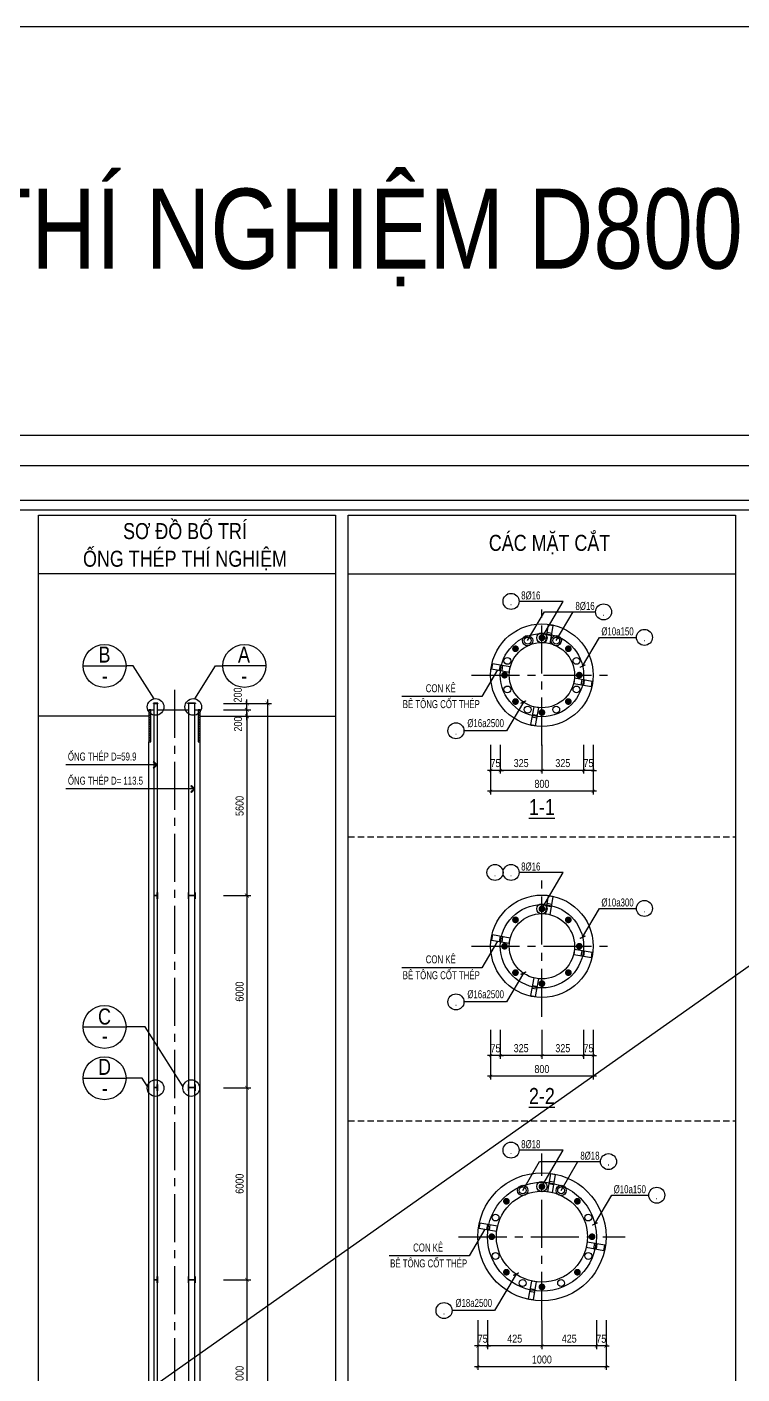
# Model space of a CAD drawing. Extents: x 171424 to 249266, y 74893 to 149166.
# Drawn here: x 181308 to 186886, y 138648 to 149166 of the extents above; entities that cross this region are included whole.
import ezdxf
from ezdxf.enums import TextEntityAlignment as Align

# ---------------------------------------------------------------- set-up
doc = ezdxf.new("R2010")
doc.units = 0
doc.header["$LTSCALE"] = 500
doc.header["$MEASUREMENT"] = 0
doc.header["$PDMODE"] = 3
doc.linetypes.add('CENTER2', pattern=[1.125, 0.75, -0.125, 0.125, -0.125])
doc.linetypes.add('HIDDEN', pattern=[0.375, 0.25, -0.125])
doc.layers.get('0').update_dxf_attribs({"linetype": 'CONTINUOUS'})
doc.layers.get('DEFPOINTS').update_dxf_attribs({"linetype": 'CONTINUOUS'})
for name, color, linetype in [('01.CDC.AXIS', 160, 'CENTER2'), ('02.CDC.DIM', 1, 'CONTINUOUS'), ('03.CDC.BORDER', 3, 'CONTINUOUS'), ('04.CDC.HIDDEN', 8, 'HIDDEN'), ('05.CDC.STEEL', 4, 'CONTINUOUS'), ('06.CDC.TEXT', 2, 'CONTINUOUS'), ('10.CDC.HATCH', 9, 'CONTINUOUS'), ('11.CDC.NOTE', 8, 'CONTINUOUS'), ('CDC-KHUNGTEN', 7, 'CONTINUOUS'), ('CDC.10.HATCH', 9, 'CONTINUOUS')]:
    doc.layers.add(name, color=color, linetype=linetype)
doc.layers.add('KCS_Plotter', color=11, linetype='CONTINUOUS', plot=False)
doc.styles.add('ARIAL', font='arial.ttf', dxfattribs={"width": 0.8})
doc.dimstyles.new('DIM100-25', dxfattribs={"dimtxt": 63, "dimasz": 30, "dimexe": 30, "dimexo": 0, "dimgap": 25, "dimtad": 1, "dimdec": 0, "dimlfac": 4, "dimzin": 0, "dimdsep": 46, "dimtxsty": 'ARIAL', "dimblk": 'ARCHTICK', "dimblk1": 'ARCHTICK', "dimblk2": 'D', "dimcen": 0, "dimdle": 30, "dimclrd": 1, "dimclre": 1, "dimclrt": 2, "dimadec": 0, "dimazin": 0, "dimtfac": 1, "dimtdec": 0, "dimtix": 1, "dimtofl": 0, "dimtmove": 2, "dimatfit": 3, "dimldrblk": 'ARCHTICK', "dimfxl": 1, "dimtolj": 1, "dimtzin": 0, "dimarcsym": 0})
doc.dimstyles.new('DIM25', dxfattribs={"dimscale": 25, "dimtxt": 2.5, "dimasz": 1, "dimexe": 1, "dimexo": 0, "dimgap": 1, "dimtad": 1, "dimdec": 0, "dimdsep": 46, "dimtxsty": 'ARIAL', "dimblk": 'ARCHTICK', "dimcen": 1, "dimdle": 1, "dimclrd": 1, "dimclre": 1, "dimclrt": 2, "dimadec": 0, "dimazin": 0, "dimtfac": 1, "dimtdec": 0, "dimtix": 1, "dimtmove": 2, "dimatfit": 3, "dimldrblk": 'ARCHTICK', "dimfxl": 1, "dimtolj": 1, "dimtzin": 0, "dimarcsym": 0})

# ---------------------------------------------------------------- blocks, each defined once
blk = doc.blocks.new('_ArchTick')
at = {"color": 0, "linetype": 'ByBlock', "const_width": 0.15}
blk.add_lwpolyline([(-0.5, -0.5), (0.5, 0.5)], dxfattribs=at)
blk = doc.blocks.new('*D342')
at = {"layer": '02.CDC.DIM', "color": 1, "lineweight": -2, "transparency": 16777216}
for p, q in [((183024, 143814), (183024, 142354)), ((182840, 143784), (183054, 143784)), ((182840, 142384), (183054, 142384))]:
    blk.add_line(p, q, dxfattribs=at)
at = {"layer": 'DEFPOINTS', "color": 0, "transparency": 16777216}
for p in [(182840, 143784), (182840, 142384), (183024, 142384)]:
    blk.add_point(p, dxfattribs=at)
at = {"layer": '02.CDC.DIM', "color": 1, "lineweight": -2, "transparency": 16777216, "xscale": 30, "yscale": 30, "zscale": 30}
for p, rotation in [((183024, 143784), 90), ((183024, 142384), 270)]:
    blk.add_blockref('_ArchTick', p, dxfattribs=dict(at, rotation=rotation))
at = {"layer": '02.CDC.DIM', "color": 2, "transparency": 16777216, "insert": (182967, 143084), "char_height": 63, "attachment_point": 5, "rotation": 90, "style": 'ARIAL'}
blk.add_mtext('\\A1;5600', dxfattribs=at)
blk = doc.blocks.new('D')
at = {"layer": '02.CDC.DIM'}
for p, q in [((-50, -50), (50, 50)), ((-86.75, 0), (86.75, 0))]:
    blk.add_line(p, q, dxfattribs=at)
blk = doc.blocks.new('*D343')
at = {"layer": '02.CDC.DIM', "color": 1, "lineweight": -2, "transparency": 16777216}
for p, q in [((182840, 142384), (183054, 142384)), ((183024, 142414), (183024, 140854)), ((182840, 140884), (183054, 140884))]:
    blk.add_line(p, q, dxfattribs=at)
at = {"layer": 'DEFPOINTS', "color": 0, "transparency": 16777216}
for p in [(182840, 142384), (182840, 140884), (183024, 140884)]:
    blk.add_point(p, dxfattribs=at)
at = {"layer": '02.CDC.DIM', "color": 1, "lineweight": -2, "transparency": 16777216, "xscale": 30, "yscale": 30, "zscale": 30}
for p, rotation in [((183024, 142384), 90), ((183024, 140884), 270)]:
    blk.add_blockref('_ArchTick', p, dxfattribs=dict(at, rotation=rotation))
at = {"layer": '02.CDC.DIM', "color": 2, "transparency": 16777216, "insert": (182967, 141634), "char_height": 63, "attachment_point": 5, "rotation": 90, "style": 'ARIAL'}
blk.add_mtext('\\A1;6000', dxfattribs=at)
blk = doc.blocks.new('*D344')
at = {"layer": '02.CDC.DIM', "color": 1, "lineweight": -2, "transparency": 16777216}
for p, q in [((182840, 140884), (183054, 140884)), ((183024, 140914), (183024, 139354)), ((182840, 139384), (183054, 139384))]:
    blk.add_line(p, q, dxfattribs=at)
at = {"layer": 'DEFPOINTS', "color": 0, "transparency": 16777216}
for p in [(182840, 140884), (182840, 139384), (183024, 139384)]:
    blk.add_point(p, dxfattribs=at)
at = {"layer": '02.CDC.DIM', "color": 1, "lineweight": -2, "transparency": 16777216, "xscale": 30, "yscale": 30, "zscale": 30}
for p, rotation in [((183024, 140884), 90), ((183024, 139384), 270)]:
    blk.add_blockref('_ArchTick', p, dxfattribs=dict(at, rotation=rotation))
at = {"layer": '02.CDC.DIM', "color": 2, "transparency": 16777216, "insert": (182967, 140134), "char_height": 63, "attachment_point": 5, "rotation": 90, "style": 'ARIAL'}
blk.add_mtext('\\A1;6000', dxfattribs=at)
blk = doc.blocks.new('*D345')
at = {"layer": '02.CDC.DIM', "color": 1, "lineweight": -2, "transparency": 16777216}
for p, q in [((182840, 139384), (183054, 139384)), ((183024, 139414), (183024, 137854)), ((182840, 137884), (183054, 137884))]:
    blk.add_line(p, q, dxfattribs=at)
at = {"layer": 'DEFPOINTS', "color": 0, "transparency": 16777216}
for p in [(182840, 139384), (182840, 137884), (183024, 137884)]:
    blk.add_point(p, dxfattribs=at)
at = {"layer": '02.CDC.DIM', "color": 1, "lineweight": -2, "transparency": 16777216, "xscale": 30, "yscale": 30, "zscale": 30}
for p, rotation in [((183024, 139384), 90), ((183024, 137884), 270)]:
    blk.add_blockref('_ArchTick', p, dxfattribs=dict(at, rotation=rotation))
at = {"layer": '02.CDC.DIM', "color": 2, "transparency": 16777216, "insert": (182967, 138634), "char_height": 63, "attachment_point": 5, "rotation": 90, "style": 'ARIAL'}
blk.add_mtext('\\A1;6000', dxfattribs=at)
blk = doc.blocks.new('*D352')
at = {"layer": '02.CDC.DIM', "color": 1, "lineweight": -2, "transparency": 16777216}
for p, q in [((183185, 143914), (183185, 132579)), ((182840, 143884), (183215, 143884)), ((182840, 132609), (183215, 132609))]:
    blk.add_line(p, q, dxfattribs=at)
at = {"layer": 'DEFPOINTS', "color": 0, "transparency": 16777216}
for p in [(182840, 143884), (182840, 132609), (183185, 132609)]:
    blk.add_point(p, dxfattribs=at)
at = {"layer": '02.CDC.DIM', "color": 1, "lineweight": -2, "transparency": 16777216, "xscale": 30, "yscale": 30, "zscale": 30}
for p, rotation in [((183185, 143884), 90), ((183185, 132609), 270)]:
    blk.add_blockref('_ArchTick', p, dxfattribs=dict(at, rotation=rotation))
at = {"layer": '02.CDC.DIM', "color": 2, "transparency": 16777216, "insert": (183127, 138247), "char_height": 63, "attachment_point": 5, "rotation": 90, "style": 'ARIAL'}
blk.add_mtext('\\A1;45100', dxfattribs=at)
blk = doc.blocks.new('*D353')
at = {"layer": '02.CDC.DIM', "color": 1, "lineweight": -2, "transparency": 16777216}
for p, q in [((182840, 143834), (183054, 143834)), ((183024, 143754), (183024, 143864)), ((182840, 143784), (183054, 143784))]:
    blk.add_line(p, q, dxfattribs=at)
at = {"layer": 'DEFPOINTS', "color": 0, "transparency": 16777216}
for p in [(182840, 143834), (183024, 143834), (182840, 143784)]:
    blk.add_point(p, dxfattribs=at)
at = {"layer": '02.CDC.DIM', "color": 1, "lineweight": -2, "transparency": 16777216, "xscale": 30, "yscale": 30, "zscale": 30}
for p, rotation in [((183024, 143834), 90), ((183024, 143784), 270)]:
    blk.add_blockref('_ArchTick', p, dxfattribs=dict(at, rotation=rotation))
at = {"layer": '02.CDC.DIM', "color": 2, "transparency": 16777216, "insert": (182955, 143723), "char_height": 63, "attachment_point": 5, "rotation": 90, "style": 'ARIAL'}
blk.add_mtext('\\A1;200', dxfattribs=at)
blk = doc.blocks.new('*D354')
at = {"layer": '02.CDC.DIM', "color": 1, "lineweight": -2, "transparency": 16777216}
for p, q in [((183024, 143804), (183024, 143914)), ((182840, 143884), (183054, 143884)), ((182840, 143834), (183054, 143834))]:
    blk.add_line(p, q, dxfattribs=at)
at = {"layer": 'DEFPOINTS', "color": 0, "transparency": 16777216}
for p in [(182840, 143884), (182840, 143834), (183024, 143884)]:
    blk.add_point(p, dxfattribs=at)
at = {"layer": '02.CDC.DIM', "color": 1, "lineweight": -2, "transparency": 16777216, "xscale": 30, "yscale": 30, "zscale": 30}
for p, rotation in [((183024, 143884), 90), ((183024, 143834), 270)]:
    blk.add_blockref('_ArchTick', p, dxfattribs=dict(at, rotation=rotation))
at = {"layer": '02.CDC.DIM', "color": 2, "transparency": 16777216, "insert": (182953, 143950), "char_height": 63, "attachment_point": 5, "rotation": 90, "style": 'ARIAL'}
blk.add_mtext('\\A1;200', dxfattribs=at)
blk = doc.blocks.new('*D355')
at = {"layer": '02.CDC.DIM', "color": 1, "lineweight": -2, "transparency": 16777216}
for p, q in [((184925, 143562), (184925, 143174)), ((185725, 143562), (185725, 143174)), ((185750, 143199), (184900, 143199))]:
    blk.add_line(p, q, dxfattribs=at)
at = {"layer": 'DEFPOINTS', "color": 0, "transparency": 16777216}
for p in [(184925, 143562), (185725, 143562), (184925, 143199)]:
    blk.add_point(p, dxfattribs=at)
at = {"layer": '02.CDC.DIM', "color": 1, "lineweight": -2, "transparency": 16777216, "xscale": 25, "yscale": 25, "zscale": 25, "rotation": 180}
blk.add_blockref('_ArchTick', (184925, 143199), dxfattribs=at)
at = {"layer": '02.CDC.DIM', "color": 1, "lineweight": -2, "transparency": 16777216, "xscale": 25, "yscale": 25, "zscale": 25}
blk.add_blockref('_ArchTick', (185725, 143199), dxfattribs=at)
at = {"layer": '02.CDC.DIM', "color": 2, "transparency": 16777216, "insert": (185325, 143256), "char_height": 62.5, "attachment_point": 5, "style": 'ARIAL'}
blk.add_mtext('\\A1;800', dxfattribs=at)
blk = doc.blocks.new('*D356')
at = {"layer": '02.CDC.DIM', "color": 1, "lineweight": -2, "transparency": 16777216}
for p, q in [((185325, 143562), (185325, 143336)), ((185650, 143562), (185650, 143336)), ((185675, 143361), (185300, 143361))]:
    blk.add_line(p, q, dxfattribs=at)
at = {"layer": 'DEFPOINTS', "color": 0, "transparency": 16777216}
for p in [(185325, 143562), (185650, 143562), (185325, 143361)]:
    blk.add_point(p, dxfattribs=at)
at = {"layer": '02.CDC.DIM', "color": 1, "lineweight": -2, "transparency": 16777216, "xscale": 25, "yscale": 25, "zscale": 25, "rotation": 180}
blk.add_blockref('_ArchTick', (185325, 143361), dxfattribs=at)
at = {"layer": '02.CDC.DIM', "color": 1, "lineweight": -2, "transparency": 16777216, "xscale": 25, "yscale": 25, "zscale": 25}
blk.add_blockref('_ArchTick', (185650, 143361), dxfattribs=at)
at = {"layer": '02.CDC.DIM', "color": 2, "transparency": 16777216, "insert": (185488, 143418), "char_height": 62.5, "attachment_point": 5, "style": 'ARIAL'}
blk.add_mtext('\\A1;325', dxfattribs=at)
blk = doc.blocks.new('*D357')
at = {"layer": '02.CDC.DIM', "color": 1, "lineweight": -2, "transparency": 16777216}
for p, q in [((184925, 143562), (184925, 143336)), ((185000, 143562), (185000, 143336)), ((184925, 143361), (184900, 143361)), ((185000, 143361), (184925, 143361)), ((185000, 143361), (185025, 143361))]:
    blk.add_line(p, q, dxfattribs=at)
at = {"layer": 'DEFPOINTS', "color": 0, "transparency": 16777216}
for p in [(184925, 143562), (185000, 143562), (184925, 143361)]:
    blk.add_point(p, dxfattribs=at)
at = {"layer": '02.CDC.DIM', "color": 1, "lineweight": -2, "transparency": 16777216, "xscale": 25, "yscale": 25, "zscale": 25}
blk.add_blockref('_ArchTick', (184925, 143361), dxfattribs=at)
at = {"layer": '02.CDC.DIM', "color": 1, "lineweight": -2, "transparency": 16777216, "xscale": 25, "yscale": 25, "zscale": 25, "rotation": 180}
blk.add_blockref('_ArchTick', (185000, 143361), dxfattribs=at)
at = {"layer": '02.CDC.DIM', "color": 2, "transparency": 16777216, "insert": (184963, 143418), "char_height": 62.5, "attachment_point": 5, "style": 'ARIAL'}
blk.add_mtext('\\A1;75', dxfattribs=at)
blk = doc.blocks.new('*D358')
at = {"layer": '02.CDC.DIM', "color": 1, "lineweight": -2, "transparency": 16777216}
for p, q in [((185000, 143562), (185000, 143336)), ((185325, 143546), (185325, 143336)), ((185350, 143361), (184975, 143361))]:
    blk.add_line(p, q, dxfattribs=at)
at = {"layer": 'DEFPOINTS', "color": 0, "transparency": 16777216}
for p in [(185000, 143562), (185325, 143546), (185000, 143361)]:
    blk.add_point(p, dxfattribs=at)
at = {"layer": '02.CDC.DIM', "color": 1, "lineweight": -2, "transparency": 16777216, "xscale": 25, "yscale": 25, "zscale": 25, "rotation": 180}
blk.add_blockref('_ArchTick', (185000, 143361), dxfattribs=at)
at = {"layer": '02.CDC.DIM', "color": 1, "lineweight": -2, "transparency": 16777216, "xscale": 25, "yscale": 25, "zscale": 25}
blk.add_blockref('_ArchTick', (185325, 143361), dxfattribs=at)
at = {"layer": '02.CDC.DIM', "color": 2, "transparency": 16777216, "insert": (185163, 143418), "char_height": 62.5, "attachment_point": 5, "style": 'ARIAL'}
blk.add_mtext('\\A1;325', dxfattribs=at)
blk = doc.blocks.new('*D359')
at = {"layer": '02.CDC.DIM', "color": 1, "lineweight": -2, "transparency": 16777216}
for p, q in [((185650, 143562), (185650, 143336)), ((185725, 143562), (185725, 143336)), ((185650, 143361), (185625, 143361)), ((185725, 143361), (185650, 143361)), ((185725, 143361), (185750, 143361))]:
    blk.add_line(p, q, dxfattribs=at)
at = {"layer": 'DEFPOINTS', "color": 0, "transparency": 16777216}
for p in [(185650, 143562), (185725, 143562), (185650, 143361)]:
    blk.add_point(p, dxfattribs=at)
at = {"layer": '02.CDC.DIM', "color": 1, "lineweight": -2, "transparency": 16777216, "xscale": 25, "yscale": 25, "zscale": 25}
blk.add_blockref('_ArchTick', (185650, 143361), dxfattribs=at)
at = {"layer": '02.CDC.DIM', "color": 1, "lineweight": -2, "transparency": 16777216, "xscale": 25, "yscale": 25, "zscale": 25, "rotation": 180}
blk.add_blockref('_ArchTick', (185725, 143361), dxfattribs=at)
at = {"layer": '02.CDC.DIM', "color": 2, "transparency": 16777216, "insert": (185688, 143418), "char_height": 62.5, "attachment_point": 5, "style": 'ARIAL'}
blk.add_mtext('\\A1;75', dxfattribs=at)
blk = doc.blocks.new('*D360')
at = {"layer": '02.CDC.DIM', "color": 1, "lineweight": -2, "transparency": 16777216}
for p, q in [((184925, 141336), (184925, 140948)), ((185725, 141336), (185725, 140948)), ((185750, 140973), (184900, 140973))]:
    blk.add_line(p, q, dxfattribs=at)
at = {"layer": 'DEFPOINTS', "color": 0, "transparency": 16777216}
for p in [(184925, 141336), (185725, 141336), (184925, 140973)]:
    blk.add_point(p, dxfattribs=at)
at = {"layer": '02.CDC.DIM', "color": 1, "lineweight": -2, "transparency": 16777216, "xscale": 25, "yscale": 25, "zscale": 25, "rotation": 180}
blk.add_blockref('_ArchTick', (184925, 140973), dxfattribs=at)
at = {"layer": '02.CDC.DIM', "color": 1, "lineweight": -2, "transparency": 16777216, "xscale": 25, "yscale": 25, "zscale": 25}
blk.add_blockref('_ArchTick', (185725, 140973), dxfattribs=at)
at = {"layer": '02.CDC.DIM', "color": 2, "transparency": 16777216, "insert": (185325, 141029), "char_height": 62.5, "attachment_point": 5, "style": 'ARIAL'}
blk.add_mtext('\\A1;800', dxfattribs=at)
blk = doc.blocks.new('*D361')
at = {"layer": '02.CDC.DIM', "color": 1, "lineweight": -2, "transparency": 16777216}
for p, q in [((185325, 141336), (185325, 141110)), ((185650, 141336), (185650, 141110)), ((185675, 141135), (185300, 141135))]:
    blk.add_line(p, q, dxfattribs=at)
at = {"layer": 'DEFPOINTS', "color": 0, "transparency": 16777216}
for p in [(185325, 141336), (185650, 141336), (185325, 141135)]:
    blk.add_point(p, dxfattribs=at)
at = {"layer": '02.CDC.DIM', "color": 1, "lineweight": -2, "transparency": 16777216, "xscale": 25, "yscale": 25, "zscale": 25, "rotation": 180}
blk.add_blockref('_ArchTick', (185325, 141135), dxfattribs=at)
at = {"layer": '02.CDC.DIM', "color": 1, "lineweight": -2, "transparency": 16777216, "xscale": 25, "yscale": 25, "zscale": 25}
blk.add_blockref('_ArchTick', (185650, 141135), dxfattribs=at)
at = {"layer": '02.CDC.DIM', "color": 2, "transparency": 16777216, "insert": (185488, 141192), "char_height": 62.5, "attachment_point": 5, "style": 'ARIAL'}
blk.add_mtext('\\A1;325', dxfattribs=at)
blk = doc.blocks.new('*D362')
at = {"layer": '02.CDC.DIM', "color": 1, "lineweight": -2, "transparency": 16777216}
for p, q in [((184925, 141336), (184925, 141110)), ((185000, 141336), (185000, 141110)), ((184925, 141135), (184900, 141135)), ((185000, 141135), (184925, 141135)), ((185000, 141135), (185025, 141135))]:
    blk.add_line(p, q, dxfattribs=at)
at = {"layer": 'DEFPOINTS', "color": 0, "transparency": 16777216}
for p in [(184925, 141336), (185000, 141336), (184925, 141135)]:
    blk.add_point(p, dxfattribs=at)
at = {"layer": '02.CDC.DIM', "color": 1, "lineweight": -2, "transparency": 16777216, "xscale": 25, "yscale": 25, "zscale": 25}
blk.add_blockref('_ArchTick', (184925, 141135), dxfattribs=at)
at = {"layer": '02.CDC.DIM', "color": 1, "lineweight": -2, "transparency": 16777216, "xscale": 25, "yscale": 25, "zscale": 25, "rotation": 180}
blk.add_blockref('_ArchTick', (185000, 141135), dxfattribs=at)
at = {"layer": '02.CDC.DIM', "color": 2, "transparency": 16777216, "insert": (184963, 141191), "char_height": 62.5, "attachment_point": 5, "style": 'ARIAL'}
blk.add_mtext('\\A1;75', dxfattribs=at)
blk = doc.blocks.new('*D363')
at = {"layer": '02.CDC.DIM', "color": 1, "lineweight": -2, "transparency": 16777216}
for p, q in [((185000, 141336), (185000, 141110)), ((185325, 141320), (185325, 141110)), ((185350, 141135), (184975, 141135))]:
    blk.add_line(p, q, dxfattribs=at)
at = {"layer": 'DEFPOINTS', "color": 0, "transparency": 16777216}
for p in [(185000, 141336), (185325, 141320), (185000, 141135)]:
    blk.add_point(p, dxfattribs=at)
at = {"layer": '02.CDC.DIM', "color": 1, "lineweight": -2, "transparency": 16777216, "xscale": 25, "yscale": 25, "zscale": 25, "rotation": 180}
blk.add_blockref('_ArchTick', (185000, 141135), dxfattribs=at)
at = {"layer": '02.CDC.DIM', "color": 1, "lineweight": -2, "transparency": 16777216, "xscale": 25, "yscale": 25, "zscale": 25}
blk.add_blockref('_ArchTick', (185325, 141135), dxfattribs=at)
at = {"layer": '02.CDC.DIM', "color": 2, "transparency": 16777216, "insert": (185163, 141192), "char_height": 62.5, "attachment_point": 5, "style": 'ARIAL'}
blk.add_mtext('\\A1;325', dxfattribs=at)
blk = doc.blocks.new('*D364')
at = {"layer": '02.CDC.DIM', "color": 1, "lineweight": -2, "transparency": 16777216}
for p, q in [((185650, 141336), (185650, 141110)), ((185725, 141336), (185725, 141110)), ((185650, 141135), (185625, 141135)), ((185725, 141135), (185650, 141135)), ((185725, 141135), (185750, 141135))]:
    blk.add_line(p, q, dxfattribs=at)
at = {"layer": 'DEFPOINTS', "color": 0, "transparency": 16777216}
for p in [(185650, 141336), (185725, 141336), (185650, 141135)]:
    blk.add_point(p, dxfattribs=at)
at = {"layer": '02.CDC.DIM', "color": 1, "lineweight": -2, "transparency": 16777216, "xscale": 25, "yscale": 25, "zscale": 25}
blk.add_blockref('_ArchTick', (185650, 141135), dxfattribs=at)
at = {"layer": '02.CDC.DIM', "color": 1, "lineweight": -2, "transparency": 16777216, "xscale": 25, "yscale": 25, "zscale": 25, "rotation": 180}
blk.add_blockref('_ArchTick', (185725, 141135), dxfattribs=at)
at = {"layer": '02.CDC.DIM', "color": 2, "transparency": 16777216, "insert": (185688, 141191), "char_height": 62.5, "attachment_point": 5, "style": 'ARIAL'}
blk.add_mtext('\\A1;75', dxfattribs=at)
blk = doc.blocks.new('*D370')
at = {"layer": '02.CDC.DIM', "color": 1, "lineweight": -2, "transparency": 16777216}
for p, q in [((184825, 139068), (184825, 138680)), ((185825, 139068), (185825, 138680)), ((185850, 138705), (184800, 138705))]:
    blk.add_line(p, q, dxfattribs=at)
at = {"layer": 'DEFPOINTS', "color": 0, "transparency": 16777216}
for p in [(184825, 139068), (185825, 139068), (184825, 138705)]:
    blk.add_point(p, dxfattribs=at)
at = {"layer": '02.CDC.DIM', "color": 1, "lineweight": -2, "transparency": 16777216, "xscale": 25, "yscale": 25, "zscale": 25, "rotation": 180}
blk.add_blockref('_ArchTick', (184825, 138705), dxfattribs=at)
at = {"layer": '02.CDC.DIM', "color": 1, "lineweight": -2, "transparency": 16777216, "xscale": 25, "yscale": 25, "zscale": 25}
blk.add_blockref('_ArchTick', (185825, 138705), dxfattribs=at)
at = {"layer": '02.CDC.DIM', "color": 2, "transparency": 16777216, "insert": (185325, 138761), "char_height": 62.5, "attachment_point": 5, "style": 'ARIAL'}
blk.add_mtext('\\A1;1000', dxfattribs=at)
blk = doc.blocks.new('*D371')
at = {"layer": '02.CDC.DIM', "color": 1, "lineweight": -2, "transparency": 16777216}
for p, q in [((185325, 139068), (185325, 138842)), ((185750, 139068), (185750, 138842)), ((185775, 138867), (185300, 138867))]:
    blk.add_line(p, q, dxfattribs=at)
at = {"layer": 'DEFPOINTS', "color": 0, "transparency": 16777216}
for p in [(185325, 139068), (185750, 139068), (185325, 138867)]:
    blk.add_point(p, dxfattribs=at)
at = {"layer": '02.CDC.DIM', "color": 1, "lineweight": -2, "transparency": 16777216, "xscale": 25, "yscale": 25, "zscale": 25, "rotation": 180}
blk.add_blockref('_ArchTick', (185325, 138867), dxfattribs=at)
at = {"layer": '02.CDC.DIM', "color": 1, "lineweight": -2, "transparency": 16777216, "xscale": 25, "yscale": 25, "zscale": 25}
blk.add_blockref('_ArchTick', (185750, 138867), dxfattribs=at)
at = {"layer": '02.CDC.DIM', "color": 2, "transparency": 16777216, "insert": (185538, 138924), "char_height": 62.5, "attachment_point": 5, "style": 'ARIAL'}
blk.add_mtext('\\A1;425', dxfattribs=at)
blk = doc.blocks.new('*D372')
at = {"layer": '02.CDC.DIM', "color": 1, "lineweight": -2, "transparency": 16777216}
for p, q in [((184825, 139068), (184825, 138842)), ((184900, 139068), (184900, 138842)), ((184825, 138867), (184800, 138867)), ((184900, 138867), (184825, 138867)), ((184900, 138867), (184925, 138867))]:
    blk.add_line(p, q, dxfattribs=at)
at = {"layer": 'DEFPOINTS', "color": 0, "transparency": 16777216}
for p in [(184825, 139068), (184900, 139068), (184825, 138867)]:
    blk.add_point(p, dxfattribs=at)
at = {"layer": '02.CDC.DIM', "color": 1, "lineweight": -2, "transparency": 16777216, "xscale": 25, "yscale": 25, "zscale": 25}
blk.add_blockref('_ArchTick', (184825, 138867), dxfattribs=at)
at = {"layer": '02.CDC.DIM', "color": 1, "lineweight": -2, "transparency": 16777216, "xscale": 25, "yscale": 25, "zscale": 25, "rotation": 180}
blk.add_blockref('_ArchTick', (184900, 138867), dxfattribs=at)
at = {"layer": '02.CDC.DIM', "color": 2, "transparency": 16777216, "insert": (184863, 138923), "char_height": 62.5, "attachment_point": 5, "style": 'ARIAL'}
blk.add_mtext('\\A1;75', dxfattribs=at)
blk = doc.blocks.new('*D373')
at = {"layer": '02.CDC.DIM', "color": 1, "lineweight": -2, "transparency": 16777216}
for p, q in [((184900, 139068), (184900, 138842)), ((185325, 139052), (185325, 138842)), ((185350, 138867), (184875, 138867))]:
    blk.add_line(p, q, dxfattribs=at)
at = {"layer": 'DEFPOINTS', "color": 0, "transparency": 16777216}
for p in [(184900, 139068), (185325, 139052), (184900, 138867)]:
    blk.add_point(p, dxfattribs=at)
at = {"layer": '02.CDC.DIM', "color": 1, "lineweight": -2, "transparency": 16777216, "xscale": 25, "yscale": 25, "zscale": 25, "rotation": 180}
blk.add_blockref('_ArchTick', (184900, 138867), dxfattribs=at)
at = {"layer": '02.CDC.DIM', "color": 1, "lineweight": -2, "transparency": 16777216, "xscale": 25, "yscale": 25, "zscale": 25}
blk.add_blockref('_ArchTick', (185325, 138867), dxfattribs=at)
at = {"layer": '02.CDC.DIM', "color": 2, "transparency": 16777216, "insert": (185113, 138924), "char_height": 62.5, "attachment_point": 5, "style": 'ARIAL'}
blk.add_mtext('\\A1;425', dxfattribs=at)
blk = doc.blocks.new('*D374')
at = {"layer": '02.CDC.DIM', "color": 1, "lineweight": -2, "transparency": 16777216}
for p, q in [((185750, 139068), (185750, 138842)), ((185825, 139068), (185825, 138842)), ((185750, 138867), (185725, 138867)), ((185825, 138867), (185750, 138867)), ((185825, 138867), (185850, 138867))]:
    blk.add_line(p, q, dxfattribs=at)
at = {"layer": 'DEFPOINTS', "color": 0, "transparency": 16777216}
for p in [(185750, 139068), (185825, 139068), (185750, 138867)]:
    blk.add_point(p, dxfattribs=at)
at = {"layer": '02.CDC.DIM', "color": 1, "lineweight": -2, "transparency": 16777216, "xscale": 25, "yscale": 25, "zscale": 25}
blk.add_blockref('_ArchTick', (185750, 138867), dxfattribs=at)
at = {"layer": '02.CDC.DIM', "color": 1, "lineweight": -2, "transparency": 16777216, "xscale": 25, "yscale": 25, "zscale": 25, "rotation": 180}
blk.add_blockref('_ArchTick', (185825, 138867), dxfattribs=at)
at = {"layer": '02.CDC.DIM', "color": 2, "transparency": 16777216, "insert": (185788, 138923), "char_height": 62.5, "attachment_point": 5, "style": 'ARIAL'}
blk.add_mtext('\\A1;75', dxfattribs=at)
blk = doc.blocks.new('KHUNG A1')
at = {"layer": 'CDC-KHUNGTEN'}
blk.add_lwpolyline([(10366.22, 712.17), (10366.22, 1278.17), (9655.22, 1278.17), (9655.22, 712.17)], close=True, dxfattribs=at)
at = {"layer": 'CDC.10.HATCH', "color": 8}
blk.add_lwpolyline([(9652.22, 709.17), (10447.22, 709.17), (10447.22, 1281.17), (9652.22, 1281.17)], close=True, dxfattribs=at)
at = {"layer": 'DEFPOINTS', "color": 1}
blk.add_lwpolyline([(9617.22, 698.17), (9617.22, 1292.17), (10458.22, 1292.17), (10458.22, 698.17), (9617.22, 698.17)], close=True, dxfattribs=at)

msp = doc.modelspace()

# ---------------------------------------------------------------- hatches: boundary and pattern name
at = {"layer": '10.CDC.HATCH'}
h = msp.add_hatch(dxfattribs=at)
h.set_pattern_fill('ANSI31', color=256, scale=100, style=0)
h.set_pattern_definition([(45, (65391.419, 136430.644), (-8.8388348, 8.8388348), [])])
h.paths.add_polyline_path([(182273.64, 143784.24), (182273.64, 143834.24), (182258.64, 143834.24), (182258.64, 143584.24), (182273.64, 143584.24)])
h = msp.add_hatch(dxfattribs=at)
h.set_pattern_fill('ANSI31', color=256, scale=100, style=0)
h.set_pattern_definition([(45, (65776.419, 136430.644), (-8.8388348, 8.8388348), [])])
h.paths.add_polyline_path([(182658.64, 143784.24), (182658.64, 143834.24), (182643.64, 143834.24), (182643.64, 143584.24), (182658.64, 143584.24)])

# ---------------------------------------------------------------- linework, layer by layer
at = {"color": 4}
msp.add_lwpolyline([(171448.44, 145979.09), (192473.44, 145979.09), (192473.44, 149166.23), (171448.44, 149166.23)], close=True, dxfattribs=at)
at = {"layer": '01.CDC.AXIS'}
for p, q in [((185325.08, 143554.95), (185325.08, 144654.95)), ((184775.08, 144104.95), (185875.08, 144104.95)), ((182458.64, 143990.67), (182458.64, 132219.24)), ((185325.08, 141438.11), (185325.08, 142538.11)), ((184775.08, 141988.11), (185875.08, 141988.11)), ((185325.08, 139070.1), (185325.08, 140370.1)), ((184675.08, 139720.1), (185975.08, 139720.1))]:
    msp.add_line(p, q, dxfattribs=at)
at = {"layer": '03.CDC.BORDER'}
for p, q in [((183714.13, 144895.41), (181398.9, 144895.41)), ((183814.13, 144895.41), (186836.03, 144895.41)), ((185399.48, 144411.69), (185360.08, 144418.63)), ((185402.95, 144431.38), (185363.56, 144438.33)), ((184998.64, 144182.81), (184991.7, 144143.42)), ((185018.34, 144179.34), (185011.39, 144139.95)), ((185631.82, 144030.55), (185638.77, 144069.94)), ((185651.52, 144027.08), (185658.47, 144066.47)), ((182294.38, 143886.16), (182329.38, 143886.16)), ((182329.38, 143886.16), (182294.38, 143886.16)), ((182622.9, 143886.16), (182562.9, 143886.16)), ((185250.69, 143798.2), (185290.08, 143791.26)), ((182258.64, 143784.24), (181398.9, 143784.24)), ((182658.64, 143784.24), (183714.13, 143784.24)), ((185247.21, 143778.51), (185286.61, 143771.56)), ((185402.95, 142314.55), (185363.56, 142321.5)), ((185399.48, 142294.86), (185360.08, 142301.8)), ((184998.64, 142065.98), (184991.7, 142026.59)), ((185018.34, 142062.51), (185011.39, 142023.12)), ((185631.82, 141913.72), (185638.77, 141953.11)), ((185651.52, 141910.25), (185658.47, 141949.64)), ((185247.21, 141661.68), (185286.61, 141654.73)), ((185250.69, 141681.37), (185290.08, 141674.43)), ((185417.53, 140125.27), (185378.14, 140132.21)), ((185421, 140144.96), (185381.61, 140151.91)), ((184900.22, 139816.02), (184893.28, 139776.63)), ((184919.92, 139812.55), (184912.97, 139773.16)), ((185730.24, 139627.66), (185737.19, 139667.05)), ((185749.94, 139624.18), (185756.89, 139663.58)), ((185229.16, 139295.24), (185268.55, 139288.3)), ((185232.64, 139314.94), (185272.03, 139307.99))]:
    msp.add_line(p, q, dxfattribs=at)
for points in [[(181398.9, 145355.41), (183714.13, 145355.41), (183714.13, 131255.83), (181398.9, 131255.83)], [(183814.13, 145355.41), (186836.03, 145355.41), (186836.03, 131255.83), (183814.13, 131255.83)], [(185349.67, 144359.54), (185389.06, 144352.6), (185413.37, 144490.47), (185373.98, 144497.42)], [(185070.48, 144129.53), (185077.43, 144168.92), (184939.56, 144193.23), (184932.61, 144153.84)], [(185579.68, 144080.36), (185572.73, 144040.97), (185710.61, 144016.66), (185717.55, 144056.05)], [(182294.38, 143884.24), (182294.38, 143886.16), (182329.38, 143886.16), (182329.38, 143884.24)], [(182299.38, 143884.24), (182324.38, 143884.24), (182324.38, 142384.24), (182299.38, 142384.24)], [(182562.9, 143884.24), (182562.9, 143886.16), (182622.9, 143886.16), (182622.9, 143884.24)], [(182617.9, 143884.24), (182567.9, 143884.24), (182567.9, 142384.24), (182617.9, 142384.24)], [(185300.5, 143850.35), (185261.11, 143857.29), (185236.79, 143719.42), (185276.19, 143712.47)], [(182297.46, 142359.32), (182299.38, 142359.32), (182299.38, 142409.17), (182297.46, 142409.17)], [(182299.38, 142384.24), (182324.38, 142384.24), (182324.38, 140884.24), (182299.38, 140884.24)], [(182326.3, 142359.32), (182324.38, 142359.32), (182324.38, 142409.17), (182326.3, 142409.17)], [(182565.98, 142359.32), (182567.9, 142359.32), (182567.9, 142409.17), (182565.98, 142409.17)], [(182617.9, 142384.24), (182567.9, 142384.24), (182567.9, 140884.24), (182617.9, 140884.24)], [(182619.82, 142359.32), (182617.9, 142359.32), (182617.9, 142409.17), (182619.82, 142409.17)], [(185349.67, 142242.71), (185389.06, 142235.77), (185413.37, 142373.64), (185373.98, 142380.59)], [(185070.48, 142012.7), (185077.43, 142052.09), (184939.56, 142076.4), (184932.61, 142037.01)], [(185579.68, 141963.53), (185572.73, 141924.14), (185710.61, 141899.83), (185717.55, 141939.22)], [(185300.5, 141733.52), (185261.11, 141740.46), (185236.79, 141602.59), (185276.19, 141595.64)], [(182297.46, 140859.32), (182299.38, 140859.32), (182299.38, 140909.17), (182297.46, 140909.17)], [(182299.38, 140884.24), (182324.38, 140884.24), (182324.38, 139384.24), (182299.38, 139384.24)], [(182326.3, 140859.32), (182324.38, 140859.32), (182324.38, 140909.17), (182326.3, 140909.17)], [(182565.98, 140859.32), (182567.9, 140859.32), (182567.9, 140909.17), (182565.98, 140909.17)], [(182617.9, 140884.24), (182567.9, 140884.24), (182567.9, 139384.24), (182617.9, 139384.24)], [(182619.82, 140859.32), (182617.9, 140859.32), (182617.9, 140909.17), (182619.82, 140909.17)], [(185367.72, 140073.12), (185407.11, 140066.18), (185431.42, 140204.05), (185392.03, 140211)], [(184972.06, 139762.74), (184979.01, 139802.13), (184841.13, 139826.44), (184834.19, 139787.05)], [(185678.1, 139677.47), (185671.16, 139638.08), (185809.03, 139613.76), (185815.97, 139653.16)], [(182297.46, 139359.32), (182299.38, 139359.32), (182299.38, 139409.17), (182297.46, 139409.17)], [(182299.38, 139384.24), (182324.38, 139384.24), (182324.38, 137884.24), (182299.38, 137884.24)], [(182326.3, 139359.32), (182324.38, 139359.32), (182324.38, 139409.17), (182326.3, 139409.17)], [(182565.98, 139359.32), (182567.9, 139359.32), (182567.9, 139409.17), (182565.98, 139409.17)], [(182617.9, 139384.24), (182567.9, 139384.24), (182567.9, 137884.24), (182617.9, 137884.24)], [(182619.82, 139359.32), (182617.9, 139359.32), (182617.9, 139409.17), (182619.82, 139409.17)], [(185282.45, 139367.08), (185243.05, 139374.03), (185218.74, 139236.16), (185258.14, 139229.21)]]:
    msp.add_lwpolyline(points, close=True, dxfattribs=at)
for centre, radius in [((185325.08, 144104.95), 400), ((185325.08, 141988.11), 400), ((185325.08, 139720.1), 500)]:
    msp.add_circle(centre, radius, dxfattribs=at)
at = {"layer": '04.CDC.HIDDEN', "ltscale": 0.4}
for p, q in [((183814.13, 142841.41), (186836.03, 142841.41)), ((183814.13, 140624.01), (186836.03, 140624.01))]:
    msp.add_line(p, q, dxfattribs=at)
at = {"layer": '05.CDC.STEEL', "const_width": 26.25}
for points in [[(185338.21, 144396.54, 1), (185311.96, 144396.54, 1)], [(185128.17, 144320.41, 1), (185109.61, 144301.85, 1)], [(185540.55, 144301.85, 1), (185521.99, 144320.41, 1)], [(185033.49, 144118.07, 1), (185033.49, 144091.82, 1)], [(185616.68, 144091.82, 1), (185616.68, 144118.07, 1)], [(185109.61, 143908.04, 1), (185128.17, 143889.48, 1)], [(185521.99, 143889.48, 1), (185540.55, 143908.04, 1)], [(185311.96, 143813.35, 1), (185338.21, 143813.35, 1)], [(185128.17, 142203.58, 1), (185109.61, 142185.02, 1)], [(185338.21, 142279.71, 1), (185311.96, 142279.71, 1)], [(185540.55, 142185.02, 1), (185521.99, 142203.58, 1)], [(185033.49, 142001.24, 1), (185033.49, 141974.99, 1)], [(185616.68, 141974.99, 1), (185616.68, 142001.24, 1)], [(185109.61, 141791.21, 1), (185128.17, 141772.65, 1)], [(185521.99, 141772.65, 1), (185540.55, 141791.21, 1)], [(185311.96, 141696.52, 1), (185338.21, 141696.52, 1)], [(185338.21, 140111.7, 1), (185311.96, 140111.7, 1)], [(185057.46, 140006.28, 1), (185038.9, 139987.72, 1)], [(185611.26, 139987.72, 1), (185592.7, 140006.28, 1)], [(184933.49, 139733.23, 1), (184933.49, 139706.98, 1)], [(185716.68, 139706.98, 1), (185716.68, 139733.23, 1)], [(185038.9, 139452.49, 1), (185057.46, 139433.92, 1)], [(185592.7, 139433.92, 1), (185611.26, 139452.49, 1)], [(185311.96, 139328.51, 1), (185338.21, 139328.51, 1)]]:
    msp.add_lwpolyline(points, format="xyb", close=True, dxfattribs=at)
at = {"layer": '05.CDC.STEEL'}
for points in [[(182258.64, 143584.24), (182273.64, 143584.24), (182273.64, 143834.24), (182258.64, 143834.24)], [(182643.64, 143584.24), (182658.64, 143584.24), (182658.64, 143834.24), (182643.64, 143834.24)]]:
    msp.add_lwpolyline(points, close=True, dxfattribs=at)
for centre, radius in [((185325.08, 144104.95), 325), ((185325.08, 144104.95), 255), ((185213.49, 144374.34), 26.72), ((185436.67, 144374.34), 26.72), ((185055.68, 144216.53), 26.72), ((185594.48, 144216.53), 26.72), ((185055.68, 143993.36), 26.72), ((185594.48, 143993.36), 26.72), ((185213.49, 143835.55), 26.72), ((185436.67, 143835.55), 26.72), ((185325.08, 141988.11), 325), ((185325.08, 141988.11), 255), ((185325.08, 139720.1), 425), ((185175.23, 140081.89), 26.72), ((185474.94, 140081.89), 26.72), ((185325.08, 139720.1), 355), ((184963.3, 139869.96), 26.72), ((185686.87, 139869.96), 26.72), ((184963.3, 139570.25), 26.72), ((185686.87, 139570.25), 26.72), ((185175.23, 139358.32), 26.72), ((185474.94, 139358.32), 26.72)]:
    msp.add_circle(centre, radius, dxfattribs=at)
at = {"layer": '10.CDC.HATCH'}
for p, q in [((182273.64, 143834.24), (182299.38, 143834.24)), ((182324.38, 143834.24), (182567.9, 143834.24)), ((182617.9, 143834.24), (182643.64, 143834.24)), ((182258.64, 132334.24), (182258.64, 143584.24)), ((182658.64, 132334.24), (182658.64, 143584.24))]:
    msp.add_line(p, q, dxfattribs=at)
at = {"layer": '11.CDC.NOTE'}
for p, q in [((181745.45, 144176.79), (182080.86, 144176.79)), ((183171.84, 144176.79), (182836.42, 144176.79)), ((181745.45, 141358.66), (182080.86, 141358.66)), ((181745.45, 140957.29), (182080.86, 140957.29))]:
    msp.add_line(p, q, dxfattribs=at)
for points in [[(185325.08, 144396.54), (185491.79, 144681.04), (185146.65, 144681.04)], [(185213.49, 144374.34), (185345.02, 144598.8), (185589.78, 144598.8)], [(185436.67, 144374.34), (185568.2, 144598.8), (185743.54, 144598.8)], [(185642.3, 144175.64), (185773.83, 144400.1), (186062.31, 144400.1)], [(182299.26, 143920.3), (182137.65, 144176.79), (182080.86, 144176.79)], [(182618.03, 143920.3), (182779.63, 144176.79), (182836.42, 144176.79)], [(184977.6, 144145.91), (184855.3, 143937.19), (184232.15, 143937.19)], [(185180.45, 143894.93), (185048.93, 143670.47), (184716.97, 143670.47)], [(182324.38, 143404.86), (182297.65, 143431.59), (182293.2, 143427.13), (182318.08, 143404.86), (182293.2, 143382.59), (182297.65, 143378.13), (182324.38, 143404.86), (182324.38, 143404.86), (181612.12, 143404.86)], [(182617.9, 143216.46), (182591.17, 143243.19), (182586.72, 143238.73), (182611.6, 143216.46), (182586.72, 143194.19), (182591.17, 143189.73), (182617.9, 143216.46), (182617.9, 143216.46), (181612.12, 143216.46)], [(185325.08, 142279.71), (185491.79, 142564.21), (185146.65, 142564.21)], [(185642.3, 142058.81), (185773.83, 142283.27), (186062.31, 142283.27)], [(184977.6, 142029.08), (184855.3, 141820.36), (184232.15, 141820.36)], [(185180.45, 141778.1), (185048.93, 141553.64), (184716.97, 141553.64)], [(182525.36, 140889.53), (182229.77, 141358.66), (182080.86, 141358.66)], [(182247.84, 140892.84), (182207.23, 140957.29), (182080.86, 140957.29)], [(185325.08, 140111.7), (185491.79, 140396.2), (185146.65, 140396.2)], [(185175.23, 140081.89), (185306.75, 140306.35), (185781.81, 140306.35)], [(185474.94, 140081.89), (185606.46, 140306.35), (185781.81, 140306.35)], [(185738.18, 139819.96), (185869.71, 140044.43), (186158.2, 140044.43)], [(184879.18, 139779.12), (184756.88, 139570.4), (184133.72, 139570.4)], [(185123, 139428.23), (184956, 139143.23), (184624.04, 139143.23)]]:
    msp.add_lwpolyline(points, dxfattribs=at)
at = {"layer": '11.CDC.NOTE', "const_width": 10}
for points in [[(185620.3, 144165.38), (185664.3, 144185.89)], [(185158.45, 143884.67), (185202.45, 143905.19)], [(185620.3, 142048.55), (185664.3, 142069.06)], [(185158.45, 141767.84), (185202.45, 141788.35)], [(185716.19, 139809.71), (185760.18, 139830.22)], [(185101, 139417.98), (185144.99, 139438.49)]]:
    msp.add_lwpolyline(points, dxfattribs=at)
at = {"layer": '11.CDC.NOTE'}
for centre, radius in [((185084.15, 144681.04), 62.5), ((185806.04, 144598.8), 62.5), ((185325.08, 144396.54), 40), ((186124.81, 144400.1), 62.5), ((181913.15, 144176.79), 167.71), ((183004.13, 144176.79), 167.71), ((185213.49, 144374.34), 40), ((185436.67, 144374.34), 40), ((182311.88, 143856.43), 65.11), ((182605.4, 143856.43), 65.11), ((184654.47, 143670.47), 62.5), ((184959.15, 142564.21), 62.5), ((185084.15, 142564.21), 62.5), ((185325.08, 142279.71), 40), ((186124.81, 142283.27), 62.5), ((184654.47, 141553.64), 62.5), ((181913.15, 141358.66), 167.71), ((181913.15, 140957.29), 167.71), ((182311.88, 140881.12), 65.11), ((182589.92, 140881.12), 65.11), ((185084.15, 140396.2), 62.5), ((185844.31, 140306.35), 62.5), ((185175.23, 140081.89), 40), ((185325.08, 140111.7), 40), ((185474.94, 140081.89), 40), ((186220.7, 140044.43), 62.5), ((184561.54, 139143.23), 62.5)]:
    msp.add_circle(centre, radius, dxfattribs=at)
at = {"layer": 'KCS_Plotter'}
msp.add_line((171448.44, 130892.91), (192473.44, 145742.91), dxfattribs=at)

# ---------------------------------------------------------------- block references
at = {"xscale": 25, "yscale": 25, "zscale": 25}
msp.add_blockref('KHUNG A1', (-68982.15, 113438.58), dxfattribs=at)

# ---------------------------------------------------------------- texts
at = {"layer": '06.CDC.TEXT', "style": 'ARIAL', "width": 0.8}
for s, height, p in [('CỌC KHOAN NHỒI THÍ NGHIỆM D800 + D1000', 625, (182148.67, 147278.84)), ('SƠ ĐỒ BỐ TRÍ', 125, (182540.69, 145167.3)), ('CÁC MẶT CẮT', 125, (185384.46, 145075.37)), ('ỐNG THÉP THÍ NGHIỆM', 125, (182540.69, 144951.57))]:
    msp.add_text(s, height=height, dxfattribs=at).set_placement(p, align=Align.CENTER)
at = {"layer": '06.CDC.TEXT', "style": 'ARIAL'}
for s, height, width, p in [('8%%C16', 62.5, 0.7, (185238.28, 144727.81)), ('8%%C16', 62.5, 0.7, (185661.49, 144645.58)), ('%%C10a150', 62.5, 0.7, (185914.73, 144446.87)), ('CON KÊ', 62.5, 0.7, (184535.99, 144010.71)), ('BÊ TÔNG CỐT THÉP', 62.5, 0.7, (184539.93, 143887.81)), ('%%C16a2500', 62.5, 0.7, (184886.25, 143730.5)), ('%%U1-1', 125, 0.8, (185325.08, 143075.48)), ('8%%C16', 62.5, 0.7, (185238.28, 142610.98)), ('%%C10a300', 62.5, 0.7, (185914.73, 142330.04)), ('CON KÊ', 62.5, 0.7, (184535.99, 141893.88)), ('BÊ TÔNG CỐT THÉP', 62.5, 0.7, (184539.93, 141770.97)), ('%%C16a2500', 62.5, 0.7, (184886.25, 141613.67)), ('%%U2-2', 125, 0.8, (185325.08, 140819.97)), ('8%%C18', 62.5, 0.7, (185238.28, 140442.97)), ('8%%C18', 62.5, 0.7, (185699.76, 140353.12)), ('%%C10a150', 62.5, 0.7, (186010.61, 140091.2)), ('CON KÊ', 62.5, 0.7, (184437.57, 139643.92)), ('BÊ TÔNG CỐT THÉP', 62.5, 0.7, (184441.51, 139521.01)), ('%%C18a2500', 62.5, 0.7, (184793.33, 139203.26))]:
    msp.add_text(s, height=height, dxfattribs=dict(at, width=width)).set_placement(p, align=Align.MIDDLE)
for s, height, width, p in [('.', 62.5, 0.7, (185084.15, 144681.04)), ('.', 62.5, 0.7, (185806.04, 144598.8)), ('B', 125, 0.8, (181913.15, 144265.97)), ('A', 125, 0.8, (183000.86, 144265.97)), ('.', 62.5, 0.7, (186124.81, 144400.1)), ('-', 125, 0.8, (181914.75, 144099.77)), ('-', 125, 0.8, (183002.45, 144099.77)), ('.', 62.5, 0.7, (184654.47, 143670.47)), ('.', 62.5, 0.7, (184959.15, 142564.21)), ('.', 62.5, 0.7, (185084.15, 142564.21)), ('.', 62.5, 0.7, (186124.81, 142283.27)), ('C', 125, 0.8, (181913.15, 141439.74)), ('.', 62.5, 0.7, (184654.47, 141553.64)), ('-', 125, 0.8, (181914.61, 141288.64)), ('D', 125, 0.8, (181913.15, 141046.48)), ('-', 125, 0.8, (181914.75, 140880.27)), ('.', 62.5, 0.7, (185084.15, 140396.2)), ('.', 62.5, 0.7, (185844.31, 140306.35)), ('.', 62.5, 0.7, (186220.7, 140044.43)), ('.', 62.5, 0.7, (184561.54, 139143.23))]:
    msp.add_text(s, height=height, dxfattribs=dict(at, width=width)).set_placement(p, align=Align.MIDDLE_CENTER)
at = {"layer": '06.CDC.TEXT', "style": 'ARIAL', "width": 0.7}
for s, p in [('ỐNG THÉP D=59.9', (181627.53, 143438.18)), ('ỐNG THÉP D= 113.5', (181627.53, 143249.78))]:
    msp.add_text(s, height=62.5, dxfattribs=at).set_placement(p)

# ---------------------------------------------------------------- dimensions: what is measured, and where the dimension line sits
at = {"layer": '02.CDC.DIM'}
for base, p1, p2, picture, middle in [((183024.27, 143884.24), (182840.05, 143834.24), (182840.05, 143884.24), '*D354', (182952.64, 143949.6)), ((183024.27, 143834.24), (182840.05, 143784.24), (182840.05, 143834.24), '*D353', (182954.62, 143722.92))]:
    dim = msp.add_linear_dim(base=base, p1=p1, p2=p2, angle=90, dimstyle='DIM100-25', dxfattribs=at)
    dim.commit()
    dim.dimension.update_dxf_attribs({"geometry": picture, "text_midpoint": middle, "dimtype": 160})
for base, p1, p2, picture, middle in [((183184.65, 132609.24), (182840.05, 143884.24), (182840.05, 132609.24), '*D352', (183127.49, 138246.74)), ((183024.27, 142384.24), (182840.05, 143784.24), (182840.05, 142384.24), '*D342', (182967.1, 143084.24)), ((183024.27, 140884.24), (182840.05, 142384.24), (182840.05, 140884.24), '*D343', (182967.1, 141634.24)), ((183024.27, 139384.24), (182840.05, 140884.24), (182840.05, 139384.24), '*D344', (182967.1, 140134.24)), ((183024.27, 137884.24), (182840.05, 139384.24), (182840.05, 137884.24), '*D345', (182967.1, 138634.24))]:
    dim = msp.add_linear_dim(base=base, p1=p1, p2=p2, angle=90, dimstyle='DIM100-25', dxfattribs=at)
    dim.commit()
    dim.dimension.update_dxf_attribs({"geometry": picture, "text_midpoint": middle})
for base, p1, p2, picture, middle in [((184925.08, 143199.08), (185725.08, 143562.49), (184925.08, 143562.49), '*D355', (185325.08, 143255.99)), ((184925.08, 143361.2), (185000.08, 143562.49), (184925.08, 143562.49), '*D357', (184962.58, 143417.98)), ((185000.08, 143361.2), (185325.08, 143546.12), (185000.08, 143562.49), '*D358', (185162.58, 143418.13)), ((185325.08, 143361.2), (185650.08, 143562.49), (185325.08, 143562.49), '*D356', (185487.58, 143418.13)), ((185650.08, 143361.2), (185725.08, 143562.49), (185650.08, 143562.49), '*D359', (185687.58, 143417.98)), ((184925.08, 140972.51), (185725.08, 141335.93), (184925.08, 141335.93), '*D360', (185325.08, 141029.42)), ((184925.08, 141134.64), (185000.08, 141335.93), (184925.08, 141335.93), '*D362', (184962.58, 141191.42)), ((185000.08, 141134.64), (185325.08, 141319.56), (185000.08, 141335.93), '*D363', (185162.58, 141191.57)), ((185325.08, 141134.64), (185650.08, 141335.93), (185325.08, 141335.93), '*D361', (185487.58, 141191.57)), ((185650.08, 141134.64), (185725.08, 141335.93), (185650.08, 141335.93), '*D364', (185687.58, 141191.42)), ((184825.08, 138704.5), (185825.08, 139067.92), (184825.08, 139067.92), '*D370', (185325.08, 138761.41)), ((184825.08, 138866.63), (184900.08, 139067.92), (184825.08, 139067.92), '*D372', (184862.58, 138923.41)), ((184900.08, 138866.63), (185325.08, 139051.55), (184900.08, 139067.92), '*D373', (185112.58, 138923.54)), ((185325.08, 138866.63), (185750.08, 139067.92), (185325.08, 139067.92), '*D371', (185537.58, 138923.54)), ((185750.08, 138866.63), (185825.08, 139067.92), (185750.08, 139067.92), '*D374', (185787.58, 138923.41))]:
    dim = msp.add_linear_dim(base=base, p1=p1, p2=p2, dimstyle='DIM25', dxfattribs=at)
    dim.commit()
    dim.dimension.update_dxf_attribs({"geometry": picture, "text_midpoint": middle})

doc.saveas('drawing.dxf')
